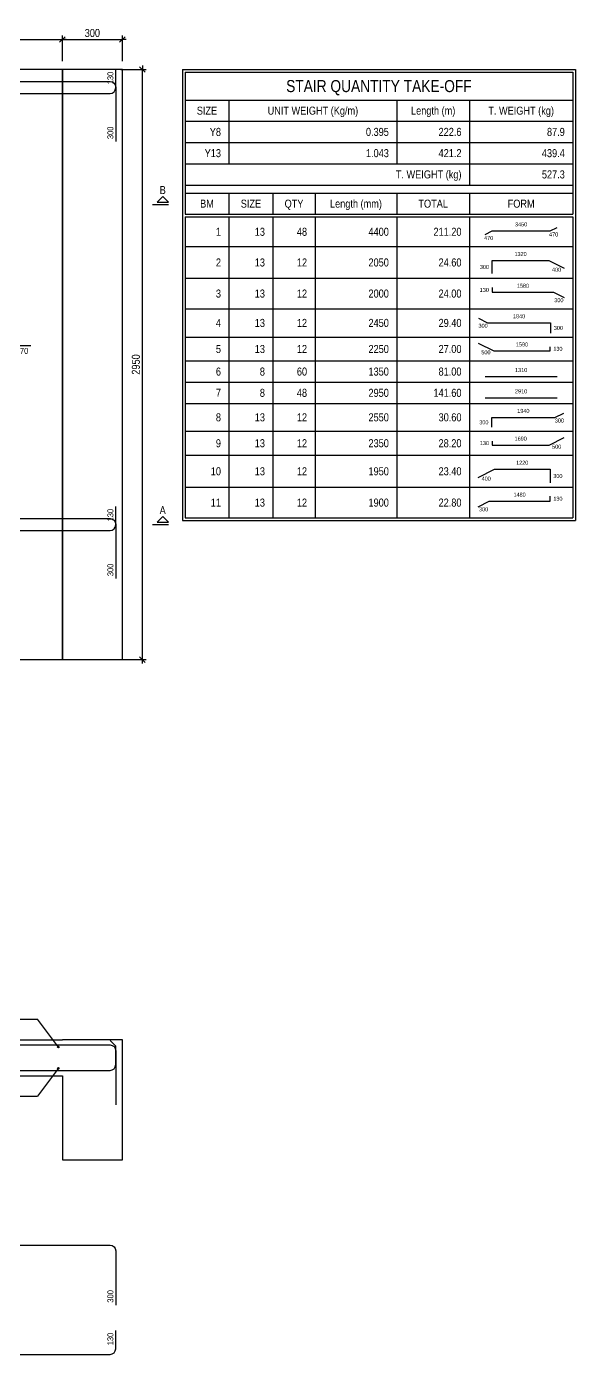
# Model space of a CAD drawing. Extents: x 0 to 206258, y -403073 to 0.
# Drawn here: x 199394 to 206258, y -107325 to -90730 of the extents above; entities that cross this region are included whole.
import ezdxf
from ezdxf.enums import TextEntityAlignment as Align

# ---------------------------------------------------------------- set-up
doc = ezdxf.new("R2010")
doc.units = 0
doc.header["$LTSCALE"] = 1000
for name, color, linetype, true_color in [('Beam Line(D)', 112, 'Continuous', 0x00bd5e), ('Quantity Table Line', 171, 'Continuous', 0xaaaaff), ('Quantity Table Rebar Line', 112, 'Continuous', 0x00bd5e), ('Quantity Table Text', 8, 'Continuous', 0x414141)]:
    doc.layers.add(name, color=color, linetype=linetype, true_color=true_color)
for name, color, linetype in [('Dimension Line', 5, 'Continuous'), ('Leader Line', 5, 'Continuous'), ('Quantity Table Header', 1, 'Continuous'), ('Quantity Table Title', 1, 'Continuous'), ('Rebar Kink', 4, 'Continuous'), ('Rebar Length Text', 8, 'Continuous'), ('Rebar Line', 7, 'Continuous'), ('Section Label', 1, 'Continuous'), ('Section Line', 1, 'Continuous'), ('Section Small Text', 5, 'Continuous'), ('Top Rebar Length Text', 8, 'Continuous'), ('Top Rebar Line', 7, 'Continuous')]:
    doc.layers.add(name, color=color, linetype=linetype)
doc.styles.add('Dimension Text', font='ARIALN.TTF', dxfattribs={"height": 100})
doc.styles.add('Quantity Table Header', font='ARIALN.TTF', dxfattribs={"height": 100})
doc.styles.add('Quantity Table Text', font='ARIALN.TTF', dxfattribs={"height": 100})
doc.styles.add('Quantity Table Title', font='ARIALN.TTF', dxfattribs={"height": 150})
doc.styles.add('Rebar Length Text', font='ARIALN.TTF', dxfattribs={"height": 75})
doc.styles.add('Section Label', font='ARIALN.TTF', dxfattribs={"height": 100})
doc.styles.add('Section Small Text', font='ARIALN.TTF', dxfattribs={"height": 50})
doc.styles.add('Top Rebar Length Text', font='ARIALN.TTF', dxfattribs={"height": 75})
doc.dimstyles.new('BEAM', dxfattribs={"dimtxt": 100, "dimasz": 30, "dimexe": 48.3, "dimexo": 103.5, "dimgap": 30, "dimtad": 1, "dimtoh": 1, "dimdec": 1, "dimlfac": 0.5, "dimdsep": 46, "dimtxsty": 'Dimension Text', "dimblk": 'PCDIM_TICK', "dimcen": 0.09, "dimclrd": 5, "dimclre": 5, "dimclrt": 5, "dimadec": 1, "dimazin": 0, "dimtp": 1, "dimtm": 1, "dimtfac": 1, "dimtdec": 4, "dimtofl": 0, "dimtmove": 0, "dimatfit": 3, "dimfxl": 1, "dimtolj": 1, "dimtzin": 0, "dimarcsym": 0})

# ---------------------------------------------------------------- blocks, each defined once
blk = doc.blocks.new('PCDIM_TICK')
at = {"layer": 'Dimension Line', "color": 0, "transparency": 33554687}
for p, q in [((1.15, 1.15), (-1.15, -1.15)), ((1.61, 0), (0, 0))]:
    blk.add_line(p, q, dxfattribs=at)
blk = doc.blocks.new('*U4524')
at = {"layer": 'Dimension Line', "color": 5, "true_color": 0x0000ff, "transparency": 16777216}
for p, q in [((196717, -91162), (196717, -90843)), ((196717, -90891), (199842, -90891)), ((199842, -91162), (199842, -90843))]:
    blk.add_line(p, q, dxfattribs=at)
at = {"layer": 'Dimension Line', "color": 5, "true_color": 0x0000ff, "transparency": 16777216, "xscale": 30, "yscale": 30, "rotation": 180.0000000000004}
blk.add_blockref('PCDIM_TICK', (196717, -90891), dxfattribs=at)
at = {"layer": 'Dimension Line', "color": 5, "true_color": 0x0000ff, "transparency": 16777216, "xscale": 30, "yscale": 30}
blk.add_blockref('PCDIM_TICK', (199842, -90891), dxfattribs=at)
at = {"layer": 'Dimension Line', "color": 5, "true_color": 0x0000ff, "transparency": 16777216, "insert": (198280, -90861), "char_height": 100, "width": 238.4, "attachment_point": 8, "style": 'Dimension Text'}
blk.add_mtext('1250', dxfattribs=at)
blk = doc.blocks.new('*U4525')
at = {"layer": 'Dimension Line', "color": 5, "true_color": 0x0000ff, "transparency": 16777216}
for p, q in [((199842, -91162), (199842, -90843)), ((199842, -90891), (200592, -90891)), ((200592, -91162), (200592, -90843))]:
    blk.add_line(p, q, dxfattribs=at)
at = {"layer": 'Dimension Line', "color": 5, "true_color": 0x0000ff, "transparency": 16777216, "xscale": 30, "yscale": 30, "rotation": 180.0000000000004}
blk.add_blockref('PCDIM_TICK', (199842, -90891), dxfattribs=at)
at = {"layer": 'Dimension Line', "color": 5, "true_color": 0x0000ff, "transparency": 16777216, "xscale": 30, "yscale": 30}
blk.add_blockref('PCDIM_TICK', (200592, -90891), dxfattribs=at)
at = {"layer": 'Dimension Line', "color": 5, "true_color": 0x0000ff, "transparency": 16777216, "insert": (200217, -90861), "char_height": 100, "width": 181.5, "attachment_point": 8, "style": 'Dimension Text'}
blk.add_mtext('300', dxfattribs=at)
blk = doc.blocks.new('*U4526')
at = {"layer": 'Dimension Line', "color": 5, "true_color": 0x0000ff, "transparency": 16777216}
for p, q in [((200571, -91266), (200891, -91266)), ((200842, -98641), (200842, -91266)), ((200571, -98641), (200891, -98641))]:
    blk.add_line(p, q, dxfattribs=at)
at = {"layer": 'Dimension Line', "color": 5, "true_color": 0x0000ff, "transparency": 16777216, "xscale": 30, "yscale": 30}
for p, rotation in [((200842, -91266), 89.99999999999447), ((200842, -98641), 269.9999999999834)]:
    blk.add_blockref('PCDIM_TICK', p, dxfattribs=dict(at, rotation=rotation))
at = {"layer": 'Dimension Line', "color": 5, "true_color": 0x0000ff, "transparency": 16777216, "insert": (200812, -94953), "char_height": 100, "width": 247.25, "attachment_point": 8, "rotation": 90, "style": 'Dimension Text'}
blk.add_mtext('2950', dxfattribs=at)

msp = doc.modelspace()

# ---------------------------------------------------------------- linework, layer by layer
at = {"layer": 'Beam Line(D)', "transparency": 33554687}
for points in [[(199842.29, -91265.833), (196717.29, -91265.833)], [(199842.29, -98640.833), (199842.29, -91265.833)], [(200592.29, -91265.833), (199842.29, -91265.833)], [(199842.29, -91265.833), (199842.29, -98640.833)], [(200592.29, -98640.833), (200592.29, -91265.833)], [(196717.29, -98640.833), (199842.29, -98640.833)], [(199842.29, -98640.833), (200592.29, -98640.833)], [(196717.29, -103390.833), (199842.29, -103390.833)], [(200592.29, -103390.833), (199842.29, -103390.833)], [(200592.29, -104890.833), (200592.29, -103390.833)], [(196499.256, -103840.833), (199842.29, -103840.833)], [(199842.29, -103840.833), (199842.29, -104890.833)], [(199842.29, -104890.833), (200592.29, -104890.833)]]:
    msp.add_lwpolyline(points, dxfattribs=at)
at = {"layer": 'Leader Line', "transparency": 33554687}
for points in [[(197948.695, -103133.333), (199528.92, -103133.333)], [(199792.29, -103483.333), (199528.92, -103133.333)], [(199792.29, -103748.333), (199528.92, -104098.333)], [(197948.695, -104098.333), (199528.92, -104098.333)]]:
    msp.add_lwpolyline(points, dxfattribs=at)
at = {"layer": 'Quantity Table Line', "transparency": 33554687}
for points in [[(201342.29, -91265.833), (206258.159, -91265.833)], [(201342.29, -91265.833), (201342.29, -96903.619)], [(206258.159, -91265.833), (206258.159, -96903.619)], [(201375.624, -91299.166), (206224.825, -91299.166)], [(201375.624, -91299.166), (201375.624, -91647.604)], [(206224.825, -91299.166), (206224.825, -91647.604)], [(201375.624, -91647.604), (206224.825, -91647.604)], [(201375.624, -91647.604), (201925.342, -91647.604)], [(201375.624, -91647.604), (201375.624, -91913.229)], [(201925.342, -91647.604), (201925.342, -91913.229)], [(201925.342, -91647.604), (204024.625, -91647.604)], [(201925.342, -91647.604), (201925.342, -91913.229)], [(204024.625, -91647.604), (204024.625, -91913.229)], [(204024.625, -91647.604), (204933.002, -91647.604)], [(204024.625, -91647.604), (204024.625, -91913.229)], [(204933.002, -91647.604), (204933.002, -91913.229)], [(204933.002, -91647.604), (206224.825, -91647.604)], [(204933.002, -91647.604), (204933.002, -91913.229)], [(206224.825, -91647.604), (206224.825, -91913.229)], [(201375.624, -91913.229), (201925.342, -91913.229)], [(201375.624, -91913.229), (201925.342, -91913.229)], [(201375.624, -91913.229), (201375.624, -92178.854)], [(201925.342, -91913.229), (204024.625, -91913.229)], [(201925.342, -91913.229), (201925.342, -92178.854)], [(201925.342, -91913.229), (204024.625, -91913.229)], [(201925.342, -91913.229), (201925.342, -92178.854)], [(204024.625, -91913.229), (204933.002, -91913.229)], [(204024.625, -91913.229), (204024.625, -92178.854)], [(204024.625, -91913.229), (204933.002, -91913.229)], [(204024.625, -91913.229), (204024.625, -92178.854)], [(204933.002, -91913.229), (206224.825, -91913.229)], [(204933.002, -91913.229), (204933.002, -92178.854)], [(204933.002, -91913.229), (206224.825, -91913.229)], [(204933.002, -91913.229), (204933.002, -92178.854)], [(206224.825, -91913.229), (206224.825, -92178.854)], [(201375.624, -92178.854), (201925.342, -92178.854)], [(201375.624, -92178.854), (201925.342, -92178.854)], [(201375.624, -92178.854), (201375.624, -92444.479)], [(201925.342, -92178.854), (204024.625, -92178.854)], [(201925.342, -92178.854), (201925.342, -92444.479)], [(201925.342, -92178.854), (204024.625, -92178.854)], [(201925.342, -92178.854), (201925.342, -92444.479)], [(204024.625, -92178.854), (204933.002, -92178.854)], [(204024.625, -92178.854), (204024.625, -92444.479)], [(204024.625, -92178.854), (204933.002, -92178.854)], [(204024.625, -92178.854), (204024.625, -92444.479)], [(204933.002, -92178.854), (206224.825, -92178.854)], [(204933.002, -92178.854), (204933.002, -92444.479)], [(204933.002, -92178.854), (206224.825, -92178.854)], [(204933.002, -92178.854), (204933.002, -92444.479)], [(206224.825, -92178.854), (206224.825, -92444.479)], [(201375.624, -92444.479), (201925.342, -92444.479)], [(201375.624, -92444.479), (204933.002, -92444.479)], [(201375.624, -92444.479), (201375.624, -92710.104)], [(201925.342, -92444.479), (204024.625, -92444.479)], [(204024.625, -92444.479), (204933.002, -92444.479)], [(204933.002, -92444.479), (206224.825, -92444.479)], [(204933.002, -92444.479), (204933.002, -92710.104)], [(204933.002, -92444.479), (206224.825, -92444.479)], [(204933.002, -92444.479), (204933.002, -92710.104)], [(206224.825, -92444.479), (206224.825, -92710.104)], [(201375.624, -92710.104), (204933.002, -92710.104)], [(201375.624, -92710.104), (206224.825, -92710.104)], [(201375.624, -92710.104), (201375.624, -92810.104)], [(204933.002, -92710.104), (206224.825, -92710.104)], [(206224.825, -92710.104), (206224.825, -92810.104)], [(201375.624, -92810.104), (206224.825, -92810.104)], [(201375.624, -92810.104), (201925.342, -92810.104)], [(201375.624, -92810.104), (201375.624, -93075.729)], [(201925.342, -92810.104), (201925.342, -93075.729)], [(201925.342, -92810.104), (202475.059, -92810.104)], [(201925.342, -92810.104), (201925.342, -93075.729)], [(202475.059, -92810.104), (202475.059, -93075.729)], [(202475.059, -92810.104), (203001.861, -92810.104)], [(202475.059, -92810.104), (202475.059, -93075.729)], [(203001.861, -92810.104), (203001.861, -93075.729)], [(203001.861, -92810.104), (204024.625, -92810.104)], [(203001.861, -92810.104), (203001.861, -93075.729)], [(204024.625, -92810.104), (204024.625, -93075.729)], [(204024.625, -92810.104), (204933.002, -92810.104)], [(204024.625, -92810.104), (204024.625, -93075.729)], [(204933.002, -92810.104), (204933.002, -93075.729)], [(204933.002, -92810.104), (206224.825, -92810.104)], [(204933.002, -92810.104), (204933.002, -93075.729)], [(206224.825, -92810.104), (206224.825, -93075.729)], [(201375.624, -93075.729), (201925.342, -93075.729)], [(201925.342, -93075.729), (202475.059, -93075.729)], [(202475.059, -93075.729), (203001.861, -93075.729)], [(203001.861, -93075.729), (204024.625, -93075.729)], [(204024.625, -93075.729), (204933.002, -93075.729)], [(204933.002, -93075.729), (206224.825, -93075.729)], [(201375.624, -93109.062), (201925.342, -93109.062)], [(201375.624, -93109.062), (201375.624, -93479.33)], [(201925.342, -93109.062), (201925.342, -93479.33)], [(201925.342, -93109.062), (202475.059, -93109.062)], [(201925.342, -93109.062), (201925.342, -93479.33)], [(202475.059, -93109.062), (202475.059, -93479.33)], [(202475.059, -93109.062), (203001.861, -93109.062)], [(202475.059, -93109.062), (202475.059, -93479.33)], [(203001.861, -93109.062), (203001.861, -93479.33)], [(203001.861, -93109.062), (204024.625, -93109.062)], [(203001.861, -93109.062), (203001.861, -93479.33)], [(204024.625, -93109.062), (204024.625, -93479.33)], [(204024.625, -93109.062), (204933.002, -93109.062)], [(204024.625, -93109.062), (204024.625, -93479.33)], [(204933.002, -93109.062), (204933.002, -93479.33)], [(204933.002, -93109.062), (206224.825, -93109.062)], [(204933.002, -93109.062), (204933.002, -93479.33)], [(206224.825, -93109.062), (206224.825, -93479.33)], [(201375.624, -93479.33), (201925.342, -93479.33)], [(201375.624, -93479.33), (201925.342, -93479.33)], [(201375.624, -93479.33), (201375.624, -93875.855)], [(201925.342, -93479.33), (202475.059, -93479.33)], [(201925.342, -93479.33), (201925.342, -93875.855)], [(201925.342, -93479.33), (202475.059, -93479.33)], [(201925.342, -93479.33), (201925.342, -93875.855)], [(202475.059, -93479.33), (203001.861, -93479.33)], [(202475.059, -93479.33), (202475.059, -93875.855)], [(202475.059, -93479.33), (203001.861, -93479.33)], [(202475.059, -93479.33), (202475.059, -93875.855)], [(203001.861, -93479.33), (204024.625, -93479.33)], [(203001.861, -93479.33), (203001.861, -93875.855)], [(203001.861, -93479.33), (204024.625, -93479.33)], [(203001.861, -93479.33), (203001.861, -93875.855)], [(204024.625, -93479.33), (204933.002, -93479.33)], [(204024.625, -93479.33), (204024.625, -93875.855)], [(204024.625, -93479.33), (204933.002, -93479.33)], [(204024.625, -93479.33), (204024.625, -93875.855)], [(204933.002, -93479.33), (206224.825, -93479.33)], [(204933.002, -93479.33), (204933.002, -93875.855)], [(204933.002, -93479.33), (206224.825, -93479.33)], [(204933.002, -93479.33), (204933.002, -93875.855)], [(206224.825, -93479.33), (206224.825, -93875.855)], [(201375.624, -93875.855), (201925.342, -93875.855)], [(201375.624, -93875.855), (201925.342, -93875.855)], [(201375.624, -93875.855), (201375.624, -94257.131)], [(201925.342, -93875.855), (202475.059, -93875.855)], [(201925.342, -93875.855), (201925.342, -94257.131)], [(201925.342, -93875.855), (202475.059, -93875.855)], [(201925.342, -93875.855), (201925.342, -94257.131)], [(202475.059, -93875.855), (203001.861, -93875.855)], [(202475.059, -93875.855), (202475.059, -94257.131)], [(202475.059, -93875.855), (203001.861, -93875.855)], [(202475.059, -93875.855), (202475.059, -94257.131)], [(203001.861, -93875.855), (204024.625, -93875.855)], [(203001.861, -93875.855), (203001.861, -94257.131)], [(203001.861, -93875.855), (204024.625, -93875.855)], [(203001.861, -93875.855), (203001.861, -94257.131)], [(204024.625, -93875.855), (204933.002, -93875.855)], [(204024.625, -93875.855), (204024.625, -94257.131)], [(204024.625, -93875.855), (204933.002, -93875.855)], [(204024.625, -93875.855), (204024.625, -94257.131)], [(204933.002, -93875.855), (206224.825, -93875.855)], [(204933.002, -93875.855), (204933.002, -94257.131)], [(204933.002, -93875.855), (206224.825, -93875.855)], [(204933.002, -93875.855), (204933.002, -94257.131)], [(206224.825, -93875.855), (206224.825, -94257.131)], [(201375.624, -94257.131), (201925.342, -94257.131)], [(201375.624, -94257.131), (201925.342, -94257.131)], [(201375.624, -94257.131), (201375.624, -94609.57)], [(201925.342, -94257.131), (202475.059, -94257.131)], [(201925.342, -94257.131), (201925.342, -94609.57)], [(201925.342, -94257.131), (202475.059, -94257.131)], [(201925.342, -94257.131), (201925.342, -94609.57)], [(202475.059, -94257.131), (203001.861, -94257.131)], [(202475.059, -94257.131), (202475.059, -94609.57)], [(202475.059, -94257.131), (203001.861, -94257.131)], [(202475.059, -94257.131), (202475.059, -94609.57)], [(203001.861, -94257.131), (204024.625, -94257.131)], [(203001.861, -94257.131), (203001.861, -94609.57)], [(203001.861, -94257.131), (204024.625, -94257.131)], [(203001.861, -94257.131), (203001.861, -94609.57)], [(204024.625, -94257.131), (204933.002, -94257.131)], [(204024.625, -94257.131), (204024.625, -94609.57)], [(204024.625, -94257.131), (204933.002, -94257.131)], [(204024.625, -94257.131), (204024.625, -94609.57)], [(204933.002, -94257.131), (206224.825, -94257.131)], [(204933.002, -94257.131), (204933.002, -94609.57)], [(204933.002, -94257.131), (206224.825, -94257.131)], [(204933.002, -94257.131), (204933.002, -94609.57)], [(206224.825, -94257.131), (206224.825, -94609.57)], [(201375.624, -94609.57), (201925.342, -94609.57)], [(201375.624, -94609.57), (201925.342, -94609.57)], [(201375.624, -94609.57), (201375.624, -94908.455)], [(201925.342, -94609.57), (202475.059, -94609.57)], [(201925.342, -94609.57), (201925.342, -94908.455)], [(201925.342, -94609.57), (202475.059, -94609.57)], [(201925.342, -94609.57), (201925.342, -94908.455)], [(202475.059, -94609.57), (203001.861, -94609.57)], [(202475.059, -94609.57), (202475.059, -94908.455)], [(202475.059, -94609.57), (203001.861, -94609.57)], [(202475.059, -94609.57), (202475.059, -94908.455)], [(203001.861, -94609.57), (204024.625, -94609.57)], [(203001.861, -94609.57), (203001.861, -94908.455)], [(203001.861, -94609.57), (204024.625, -94609.57)], [(203001.861, -94609.57), (203001.861, -94908.455)], [(204024.625, -94609.57), (204933.002, -94609.57)], [(204024.625, -94609.57), (204024.625, -94908.455)], [(204024.625, -94609.57), (204933.002, -94609.57)], [(204024.625, -94609.57), (204024.625, -94908.455)], [(204933.002, -94609.57), (206224.825, -94609.57)], [(204933.002, -94609.57), (204933.002, -94908.455)], [(204933.002, -94609.57), (206224.825, -94609.57)], [(204933.002, -94609.57), (204933.002, -94908.455)], [(206224.825, -94609.57), (206224.825, -94908.455)], [(201375.624, -94908.455), (201925.342, -94908.455)], [(201375.624, -94908.455), (201925.342, -94908.455)], [(201375.624, -94908.455), (201375.624, -95174.079)], [(201925.342, -94908.455), (202475.059, -94908.455)], [(201925.342, -94908.455), (201925.342, -95174.079)], [(201925.342, -94908.455), (202475.059, -94908.455)], [(201925.342, -94908.455), (201925.342, -95174.079)], [(202475.059, -94908.455), (203001.861, -94908.455)], [(202475.059, -94908.455), (202475.059, -95174.079)], [(202475.059, -94908.455), (203001.861, -94908.455)], [(202475.059, -94908.455), (202475.059, -95174.079)], [(203001.861, -94908.455), (204024.625, -94908.455)], [(203001.861, -94908.455), (203001.861, -95174.079)], [(203001.861, -94908.455), (204024.625, -94908.455)], [(203001.861, -94908.455), (203001.861, -95174.079)], [(204024.625, -94908.455), (204933.002, -94908.455)], [(204024.625, -94908.455), (204024.625, -95174.079)], [(204024.625, -94908.455), (204933.002, -94908.455)], [(204024.625, -94908.455), (204024.625, -95174.079)], [(204933.002, -94908.455), (206224.825, -94908.455)], [(204933.002, -94908.455), (204933.002, -95174.079)], [(204933.002, -94908.455), (206224.825, -94908.455)], [(204933.002, -94908.455), (204933.002, -95174.079)], [(206224.825, -94908.455), (206224.825, -95174.079)], [(201375.624, -95174.079), (201925.342, -95174.079)], [(201375.624, -95174.079), (201925.342, -95174.079)], [(201375.624, -95174.079), (201375.624, -95439.704)], [(201925.342, -95174.079), (202475.059, -95174.079)], [(201925.342, -95174.079), (201925.342, -95439.704)], [(201925.342, -95174.079), (202475.059, -95174.079)], [(201925.342, -95174.079), (201925.342, -95439.704)], [(202475.059, -95174.079), (203001.861, -95174.079)], [(202475.059, -95174.079), (202475.059, -95439.704)], [(202475.059, -95174.079), (203001.861, -95174.079)], [(202475.059, -95174.079), (202475.059, -95439.704)], [(203001.861, -95174.079), (204024.625, -95174.079)], [(203001.861, -95174.079), (203001.861, -95439.704)], [(203001.861, -95174.079), (204024.625, -95174.079)], [(203001.861, -95174.079), (203001.861, -95439.704)], [(204024.625, -95174.079), (204933.002, -95174.079)], [(204024.625, -95174.079), (204024.625, -95439.704)], [(204024.625, -95174.079), (204933.002, -95174.079)], [(204024.625, -95174.079), (204024.625, -95439.704)], [(204933.002, -95174.079), (206224.825, -95174.079)], [(204933.002, -95174.079), (204933.002, -95439.704)], [(204933.002, -95174.079), (206224.825, -95174.079)], [(204933.002, -95174.079), (204933.002, -95439.704)], [(206224.825, -95174.079), (206224.825, -95439.704)], [(201375.624, -95439.704), (201925.342, -95439.704)], [(201375.624, -95439.704), (201925.342, -95439.704)], [(201375.624, -95439.704), (201375.624, -95786.33)], [(201925.342, -95439.704), (202475.059, -95439.704)], [(201925.342, -95439.704), (201925.342, -95786.33)], [(201925.342, -95439.704), (202475.059, -95439.704)], [(201925.342, -95439.704), (201925.342, -95786.33)], [(202475.059, -95439.704), (203001.861, -95439.704)], [(202475.059, -95439.704), (202475.059, -95786.33)], [(202475.059, -95439.704), (203001.861, -95439.704)], [(202475.059, -95439.704), (202475.059, -95786.33)], [(203001.861, -95439.704), (204024.625, -95439.704)], [(203001.861, -95439.704), (203001.861, -95786.33)], [(203001.861, -95439.704), (204024.625, -95439.704)], [(203001.861, -95439.704), (203001.861, -95786.33)], [(204024.625, -95439.704), (204933.002, -95439.704)], [(204024.625, -95439.704), (204024.625, -95786.33)], [(204024.625, -95439.704), (204933.002, -95439.704)], [(204024.625, -95439.704), (204024.625, -95786.33)], [(204933.002, -95439.704), (206224.825, -95439.704)], [(204933.002, -95439.704), (204933.002, -95786.33)], [(204933.002, -95439.704), (206224.825, -95439.704)], [(204933.002, -95439.704), (204933.002, -95786.33)], [(206224.825, -95439.704), (206224.825, -95786.33)], [(201375.624, -95786.33), (201925.342, -95786.33)], [(201375.624, -95786.33), (201925.342, -95786.33)], [(201375.624, -95786.33), (201375.624, -96087.541)], [(201925.342, -95786.33), (202475.059, -95786.33)], [(201925.342, -95786.33), (201925.342, -96087.541)], [(201925.342, -95786.33), (202475.059, -95786.33)], [(201925.342, -95786.33), (201925.342, -96087.541)], [(202475.059, -95786.33), (203001.861, -95786.33)], [(202475.059, -95786.33), (202475.059, -96087.541)], [(202475.059, -95786.33), (203001.861, -95786.33)], [(202475.059, -95786.33), (202475.059, -96087.541)], [(203001.861, -95786.33), (204024.625, -95786.33)], [(203001.861, -95786.33), (203001.861, -96087.541)], [(203001.861, -95786.33), (204024.625, -95786.33)], [(203001.861, -95786.33), (203001.861, -96087.541)], [(204024.625, -95786.33), (204933.002, -95786.33)], [(204024.625, -95786.33), (204024.625, -96087.541)], [(204024.625, -95786.33), (204933.002, -95786.33)], [(204024.625, -95786.33), (204024.625, -96087.541)], [(204933.002, -95786.33), (206224.825, -95786.33)], [(204933.002, -95786.33), (204933.002, -96087.541)], [(204933.002, -95786.33), (206224.825, -95786.33)], [(204933.002, -95786.33), (204933.002, -96087.541)], [(206224.825, -95786.33), (206224.825, -96087.541)], [(201375.624, -96087.541), (201925.342, -96087.541)], [(201375.624, -96087.541), (201925.342, -96087.541)], [(201375.624, -96087.541), (201375.624, -96487.122)], [(201925.342, -96087.541), (202475.059, -96087.541)], [(201925.342, -96087.541), (201925.342, -96487.122)], [(201925.342, -96087.541), (202475.059, -96087.541)], [(201925.342, -96087.541), (201925.342, -96487.122)], [(202475.059, -96087.541), (203001.861, -96087.541)], [(202475.059, -96087.541), (202475.059, -96487.122)], [(202475.059, -96087.541), (203001.861, -96087.541)], [(202475.059, -96087.541), (202475.059, -96487.122)], [(203001.861, -96087.541), (204024.625, -96087.541)], [(203001.861, -96087.541), (203001.861, -96487.122)], [(203001.861, -96087.541), (204024.625, -96087.541)], [(203001.861, -96087.541), (203001.861, -96487.122)], [(204024.625, -96087.541), (204933.002, -96087.541)], [(204024.625, -96087.541), (204024.625, -96487.122)], [(204024.625, -96087.541), (204933.002, -96087.541)], [(204024.625, -96087.541), (204024.625, -96487.122)], [(204933.002, -96087.541), (206224.825, -96087.541)], [(204933.002, -96087.541), (204933.002, -96487.122)], [(204933.002, -96087.541), (206224.825, -96087.541)], [(204933.002, -96087.541), (204933.002, -96487.122)], [(206224.825, -96087.541), (206224.825, -96487.122)], [(201375.624, -96487.122), (201925.342, -96487.122)], [(201375.624, -96487.122), (201925.342, -96487.122)], [(201375.624, -96487.122), (201375.624, -96870.286)], [(201925.342, -96487.122), (202475.059, -96487.122)], [(201925.342, -96487.122), (201925.342, -96870.286)], [(201925.342, -96487.122), (202475.059, -96487.122)], [(201925.342, -96487.122), (201925.342, -96870.286)], [(202475.059, -96487.122), (203001.861, -96487.122)], [(202475.059, -96487.122), (202475.059, -96870.286)], [(202475.059, -96487.122), (203001.861, -96487.122)], [(202475.059, -96487.122), (202475.059, -96870.286)], [(203001.861, -96487.122), (204024.625, -96487.122)], [(203001.861, -96487.122), (203001.861, -96870.286)], [(203001.861, -96487.122), (204024.625, -96487.122)], [(203001.861, -96487.122), (203001.861, -96870.286)], [(204024.625, -96487.122), (204933.002, -96487.122)], [(204024.625, -96487.122), (204024.625, -96870.286)], [(204024.625, -96487.122), (204933.002, -96487.122)], [(204024.625, -96487.122), (204024.625, -96870.286)], [(204933.002, -96487.122), (206224.825, -96487.122)], [(204933.002, -96487.122), (204933.002, -96870.286)], [(204933.002, -96487.122), (206224.825, -96487.122)], [(204933.002, -96487.122), (204933.002, -96870.286)], [(206224.825, -96487.122), (206224.825, -96870.286)], [(201342.29, -96903.619), (206258.159, -96903.619)], [(201375.624, -96870.286), (201925.342, -96870.286)], [(201925.342, -96870.286), (202475.059, -96870.286)], [(202475.059, -96870.286), (203001.861, -96870.286)], [(203001.861, -96870.286), (204024.625, -96870.286)], [(204024.625, -96870.286), (204933.002, -96870.286)], [(204933.002, -96870.286), (206224.825, -96870.286)]]:
    msp.add_lwpolyline(points, dxfattribs=at)
at = {"layer": 'Quantity Table Rebar Line', "transparency": 33554687}
for points in [[(205128.913, -93326.941), (205216.235, -93283.281), (205941.592, -93283.281), (206028.913, -93239.62)], [(205218.003, -93814.841), (205218.003, -93653.548), (205925.651, -93653.548), (206118.003, -93749.725)], [(205216.648, -93991.087), (205216.648, -94050.074), (205985.296, -94050.074), (206116.648, -94115.75)], [(205045.346, -94374.007), (205160.03, -94431.349), (205945.346, -94431.349), (205945.346, -94559.57)], [(205039.824, -94684.683), (205238.034, -94783.788), (205939.824, -94783.788), (205939.824, -94730.381)], [(205128.913, -95103.376), (206028.913, -95103.376)], [(205128.913, -95369.001), (206028.913, -95369.001)], [(205211.181, -95736.33), (205211.181, -95613.923), (206001.697, -95613.923), (206111.181, -95559.181)], [(205218.003, -95909.649), (205218.003, -95960.549), (205929.096, -95960.549), (206118.003, -95866.096)], [(205039.824, -96364.046), (205244.397, -96261.76), (205939.824, -96261.76), (205939.824, -96433.299)], [(205039.824, -96730.794), (205178.731, -96661.34), (205939.824, -96661.34), (205939.824, -96598.96)]]:
    msp.add_lwpolyline(points, dxfattribs=at)
at = {"layer": 'Rebar Kink', "transparency": 33554687}
msp.add_line((200439.08, -103402.622), (200509.791, -103473.333), dxfattribs=at)
at = {"layer": 'Rebar Line', "transparency": 33554687}
for points in [[(195433.198, -91006.816), (196536.141, -91558.288, 0.116433821), (196568.104, -91565.833), (200438.319, -91565.833, 0.414213562), (200509.791, -91494.362), (200509.791, -91264.583)], [(196163.446, -97363.743), (196819.175, -97035.878, -0.116433821), (196851.138, -97028.333), (200438.319, -97028.333, 0.414213562), (200509.791, -96956.862), (200509.791, -96727.083)], [(195433.198, -103215.566), (196536.141, -103767.038, 0.116433821), (196568.104, -103774.583), (200438.319, -103774.583, 0.414213562), (200509.791, -103703.112), (200509.791, -103473.333)], [(195433.198, -106765.566), (196536.141, -107317.038, 0.116433821), (196568.104, -107324.583), (200438.319, -107324.583, 0.414213562), (200509.791, -107253.112), (200509.791, -107023.333)]]:
    msp.add_lwpolyline(points, format="xyb", dxfattribs=at)
for centre in [(199792.29, -103483.333), (199792.29, -103748.333)]:
    msp.add_circle(centre, 10, dxfattribs=at)
at = {"layer": 'Section Line', "transparency": 33554687}
for points in [[(201167.29, -92923.333), (201096.58, -92852.622), (201025.869, -92923.333), (201167.29, -92923.333)], [(200967.29, -92953.333), (201167.29, -92953.333)], [(201167.29, -96923.333), (201096.58, -96852.622), (201025.869, -96923.333), (201167.29, -96923.333)], [(200967.29, -96953.333), (201167.29, -96953.333)]]:
    msp.add_lwpolyline(points, dxfattribs=at)
at = {"layer": 'Top Rebar Line', "transparency": 33554687}
for points in [[(195245.412, -91080.423), (195901.141, -91408.288, 0.116433821), (195933.104, -91415.833), (200438.319, -91415.833, -0.414213562), (200509.791, -91487.304), (200509.791, -92165.833)], [(189428.489, -98565.833), (190570.313, -98565.833, 0.116433821), (190602.276, -98558.288), (198272.094, -94723.378, -0.116433821), (198304.057, -94715.833), (199445.881, -94715.833)], [(196574.839, -97325.547), (197454.175, -96885.878, -0.116433821), (197486.138, -96878.333), (200438.319, -96878.333, -0.414213562), (200509.791, -96949.804), (200509.791, -97628.333)], [(195245.412, -103121.673), (195901.141, -103449.538, 0.116433821), (195933.104, -103457.083), (200438.319, -103457.083, -0.414213562), (200509.791, -103528.554), (200509.791, -104207.083)], [(195245.412, -105621.673), (195901.141, -105949.538, 0.116433821), (195933.104, -105957.083), (200438.319, -105957.083, -0.414213562), (200509.791, -106028.554), (200509.791, -106707.083)]]:
    msp.add_lwpolyline(points, format="xyb", dxfattribs=at)

# ---------------------------------------------------------------- texts
at = {"layer": 'Quantity Table Header', "transparency": 33554687, "style": 'Quantity Table Header'}
for s, p in [('SIZE', (201650.483, -91780.416)), ('UNIT WEIGHT (Kg/m)', (202974.983, -91780.416)), ('Length (m)', (204478.813, -91780.416)), ('T. WEIGHT (kg)', (205578.913, -91780.416)), ('BM', (201650.483, -92942.916)), ('SIZE', (202200.2, -92942.916)), ('QTY', (202738.46, -92942.916)), ('Length (mm)', (203513.243, -92942.916)), ('TOTAL', (204478.813, -92942.916)), ('FORM', (205578.913, -92942.916))]:
    msp.add_text(s, height=100, dxfattribs=at).set_placement(p, align=Align.MIDDLE_CENTER)
for s, p in [('T. WEIGHT (kg)', (204833.002, -92577.291)), ('527.3', (206124.825, -92577.291))]:
    msp.add_text(s, height=100, dxfattribs=at).set_placement(p, align=Align.MIDDLE_RIGHT)
at = {"layer": 'Quantity Table Text', "transparency": 33554687, "style": 'Quantity Table Text'}
for s, p in [('Y8', (201825.342, -92046.041)), ('     0.395', (203924.625, -92046.041)), ('222.6', (204833.002, -92046.041)), ('87.9', (206124.825, -92046.041)), ('Y13', (201825.342, -92311.666)), ('     1.043', (203924.625, -92311.666)), ('421.2', (204833.002, -92311.666)), ('439.4', (206124.825, -92311.666)), ('1', (201825.342, -93294.196)), ('13', (202375.059, -93294.196)), ('48', (202901.861, -93294.196)), ('4400', (203924.625, -93294.196)), ('211.20', (204833.002, -93294.196)), ('2', (201825.342, -93677.592)), ('13', (202375.059, -93677.592)), ('12', (202901.861, -93677.592)), ('2050', (203924.625, -93677.592)), ('24.60', (204833.002, -93677.592)), ('3', (201825.342, -94066.493)), ('13', (202375.059, -94066.493)), ('12', (202901.861, -94066.493)), ('2000', (203924.625, -94066.493)), ('24.00', (204833.002, -94066.493)), ('4', (201825.342, -94433.35)), ('13', (202375.059, -94433.35)), ('12', (202901.861, -94433.35)), ('2450', (203924.625, -94433.35)), ('29.40', (204833.002, -94433.35)), ('5', (201825.342, -94759.012)), ('13', (202375.059, -94759.012)), ('12', (202901.861, -94759.012)), ('2250', (203924.625, -94759.012)), ('27.00', (204833.002, -94759.012)), ('6', (201825.342, -95041.267)), ('8', (202375.059, -95041.267)), ('60', (202901.861, -95041.267)), ('1350', (203924.625, -95041.267)), ('81.00', (204833.002, -95041.267)), ('7', (201825.342, -95306.892)), ('8', (202375.059, -95306.892)), ('48', (202901.861, -95306.892)), ('2950', (203924.625, -95306.892)), ('141.60', (204833.002, -95306.892)), ('8', (201825.342, -95613.017)), ('13', (202375.059, -95613.017)), ('12', (202901.861, -95613.017)), ('2550', (203924.625, -95613.017)), ('30.60', (204833.002, -95613.017)), ('9', (201825.342, -95936.936)), ('13', (202375.059, -95936.936)), ('12', (202901.861, -95936.936)), ('2350', (203924.625, -95936.936)), ('28.20', (204833.002, -95936.936)), ('10', (201825.342, -96287.331)), ('13', (202375.059, -96287.331)), ('12', (202901.861, -96287.331)), ('1950', (203924.625, -96287.331)), ('23.40', (204833.002, -96287.331)), ('11', (201825.342, -96678.704)), ('13', (202375.059, -96678.704)), ('12', (202901.861, -96678.704)), ('1900', (203924.625, -96678.704)), ('22.80', (204833.002, -96678.704))]:
    msp.add_text(s, height=100, dxfattribs=at).set_placement(p, align=Align.MIDDLE_RIGHT)
at = {"layer": 'Quantity Table Title', "transparency": 33554687, "style": 'Quantity Table Title'}
msp.add_text('STAIR QUANTITY TAKE-OFF', height=150, dxfattribs=at).set_placement((203800.224, -91473.385), align=Align.MIDDLE_CENTER)
at = {"layer": 'Rebar Length Text', "transparency": 33554687, "style": 'Rebar Length Text'}
for p in [(200479.791, -91294.583), (200479.791, -96757.083), (200479.791, -107053.333)]:
    msp.add_text('130', height=75, rotation=90, dxfattribs=at).set_placement(p, align=Align.RIGHT)
at = {"layer": 'Section Label', "transparency": 33554687, "style": 'Section Label'}
for s, p in [('B', (201096.58, -92772.622)), ('A', (201096.58, -96772.622))]:
    msp.add_text(s, height=100, dxfattribs=at).set_placement(p, align=Align.MIDDLE_CENTER)
at = {"layer": 'Section Small Text', "transparency": 33554687, "style": 'Section Small Text'}
for s, p in [('3450', (205578.913, -93241.874)), ('1320', (205571.827, -93612.142)), ('1580', (205600.972, -94008.668)), ('1840', (205552.688, -94389.943)), ('1590', (205588.929, -94742.382)), ('1310', (205578.913, -95061.97)), ('2910', (205578.913, -95327.595)), ('1940', (205606.439, -95572.517)), ('1690', (205573.55, -95919.143)), ('1220', (205592.11, -96220.354)), ('1480', (205559.277, -96619.934))]:
    msp.add_text(s, height=50, dxfattribs=at).set_placement(p, align=Align.BOTTOM_CENTER)
for s, p in [('470', (205172.574, -93346.517)), ('470', (205985.253, -93302.857)), ('400', (206021.827, -93743.043)), ('300', (206050.972, -94124.318)), ('300', (205102.688, -94444.085)), ('500', (205138.929, -94775.642)), ('300', (206056.439, -95627.958)), ('500', (206023.55, -95954.729)), ('400', (205142.11, -96354.309)), ('300', (205109.277, -96737.473))]:
    msp.add_text(s, height=50, dxfattribs=at).set_placement(p, align=Align.TOP_CENTER)
for s, p in [('300', (205176.597, -93734.195)), ('130', (205175.242, -94020.58)), ('300', (205169.775, -95675.127)), ('130', (205176.597, -95935.099))]:
    msp.add_text(s, height=50, dxfattribs=at).set_placement(p, align=Align.MIDDLE_RIGHT)
for s, p in [('300', (205986.752, -94495.459)), ('130', (205981.23, -94757.085)), ('300', (205981.23, -96347.53)), ('130', (205981.23, -96630.15))]:
    msp.add_text(s, height=50, dxfattribs=at).set_placement(p, align=Align.MIDDLE_LEFT)
at = {"layer": 'Top Rebar Length Text', "transparency": 33554687, "style": 'Top Rebar Length Text'}
for p in [(200479.791, -92135.833), (200479.791, -97598.333), (200479.791, -106677.083)]:
    msp.add_text('300', height=75, rotation=90, dxfattribs=at).set_placement(p)
msp.add_text('470', height=75, dxfattribs=at).set_placement((199415.881, -94745.833), align=Align.TOP_RIGHT)

# ---------------------------------------------------------------- dimensions: what is measured, and where the dimension line sits
at = {"layer": 'Dimension Line', "transparency": 33554687}
for base, p1, p2, text, picture, middle in [((198279.79, -90890.833), (196717.29, -91265.833), (199842.29, -91265.833), '1250', '*U4524', (198279.79, -90890.833)), ((200217.29, -90890.833), (199842.29, -91265.833), (200592.29, -91265.833), '300', '*U4525', (200217.29, -90890.833))]:
    dim = msp.add_linear_dim(base=base, p1=p1, p2=p2, text=text, dimstyle='BEAM', override={"dimscale": 1, "dimtxt": 100, "dimasz": 30, "dimexe": 48.3, "dimexo": 103.5, "dimgap": 30, "dimtad": 1, "dimtih": 0, "dimdec": 1, "dimlfac": 0.5, "dimzin": 8, "dimlunit": 2, "dimpost": '', "dimtxsty": 'Dimension Text', "dimblk": 'PCDIM_TICK', "dimse1": 0, "dimse2": 0, "dimsd2": 0, "dimclrd": 5, "dimclre": 5, "dimclrt": 5, "dimaunit": 0, "dimadec": 1, "dimazin": 0, "dimtol": 0, "dimtp": 1, "dimtm": 1, "dimtmove": 0}, dxfattribs=at)
    dim.commit()
    dim.dimension.update_dxf_attribs({"geometry": picture, "text_midpoint": middle})
dim = msp.add_linear_dim(base=(200842.29, -94953.333), p1=(200467.29, -98640.833), p2=(200467.29, -91265.833), angle=90, text='2950', dimstyle='BEAM', override={"dimscale": 1, "dimtxt": 100, "dimasz": 30, "dimexe": 48.3, "dimexo": 103.5, "dimgap": 30, "dimtad": 1, "dimtih": 0, "dimdec": 1, "dimlfac": 0.5, "dimzin": 8, "dimlunit": 2, "dimpost": '', "dimtxsty": 'Dimension Text', "dimblk": 'PCDIM_TICK', "dimse1": 0, "dimse2": 0, "dimsd2": 0, "dimclrd": 5, "dimclre": 5, "dimclrt": 5, "dimaunit": 0, "dimadec": 1, "dimazin": 0, "dimtol": 0, "dimtp": 1, "dimtm": 1, "dimtmove": 0}, dxfattribs=at)
dim.commit()
dim.dimension.update_dxf_attribs({"geometry": '*U4526', "text_midpoint": (200842.29, -94953.333)})

doc.saveas('drawing.dxf')
